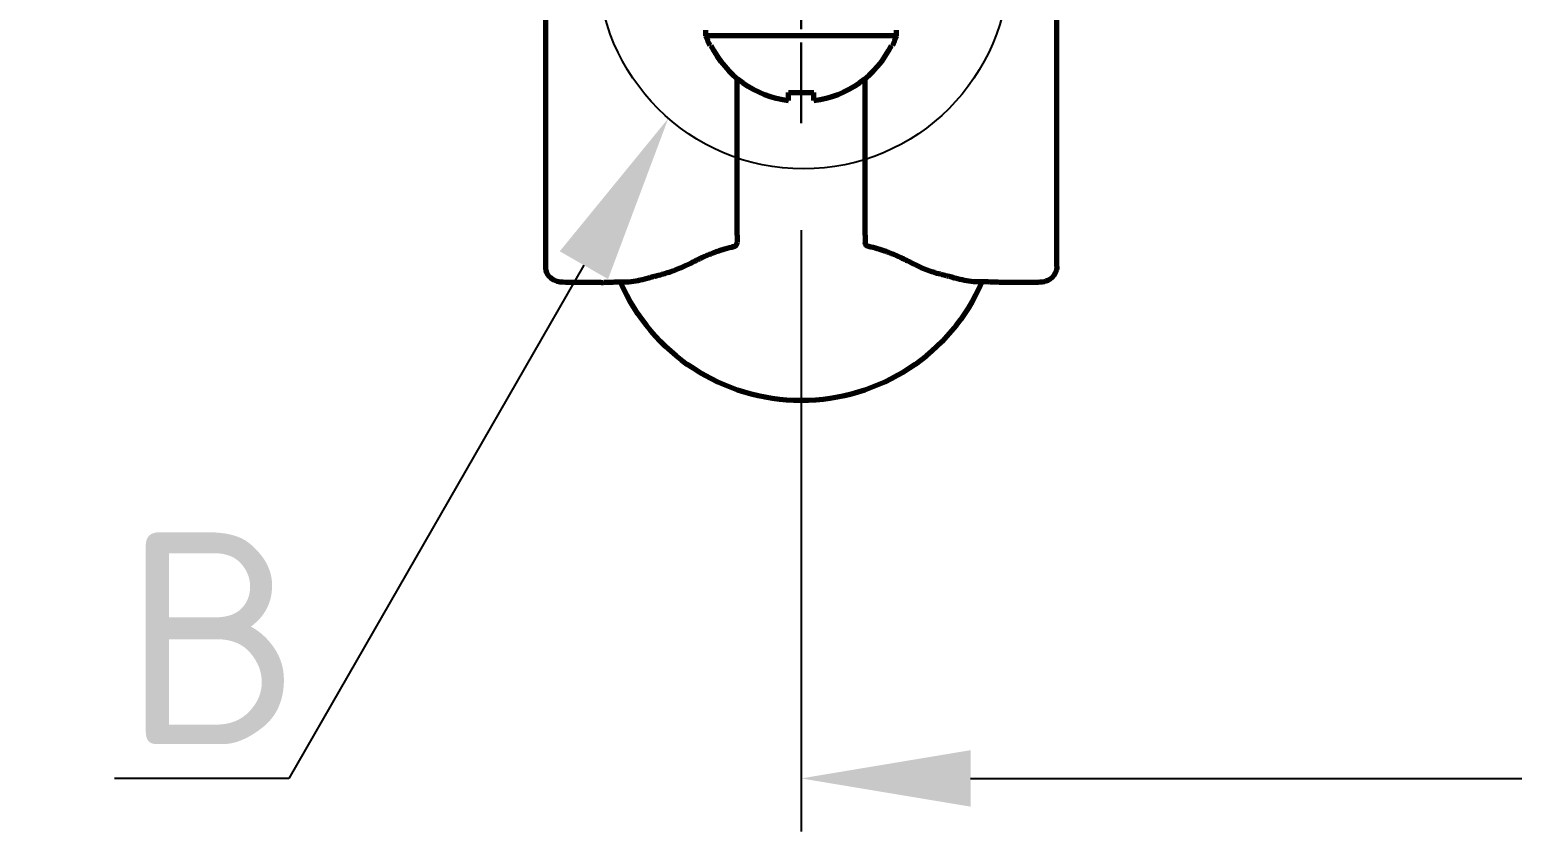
# Model space of a CAD drawing. Header units: millimetres. Extents: x -3633 to 871, y -630 to 261.
# Drawn here: x -604.53 to -569.53, y -323.44 to -304.51 of the extents above; entities that cross this region are included whole.
import ezdxf
from ezdxf import colors
from ezdxf.entities.mleader import LeaderData, LeaderLine
from ezdxf.math import Vec2, Vec3

# ---------------------------------------------------------------- set-up
doc = ezdxf.new("R2010")
doc.units = ezdxf.units.MM
doc.linetypes.add('CENTER2', pattern=[28.575000000000003, 19.05, -3.175, 3.175, -3.175])
for name, color, linetype, lineweight in [('Sheet', 7, 'Continuous', 30), ('Text', 7, 'Continuous', 18), ('Размерные линии', 7, 'Continuous', 15), ('Сплошная толстая основная', 7, 'Continuous', 70)]:
    doc.layers.add(name, color=color, linetype=linetype, lineweight=lineweight)
doc.styles.add('Main', font='isocpeur.ttf', dxfattribs={"height": 3})
doc.styles.get("Standard").update_dxf_attribs({"font": 'arial.ttf'})
doc.dimstyles.new('ISO-25', dxfattribs={"dimtxt": 3, "dimasz": 4, "dimexe": 1.25, "dimexo": 0.625, "dimtad": 1, "dimtoh": 1, "dimtxsty": 'Main', "dimcen": 2.5, "dimadec": 0, "dimazin": 0, "dimtfac": 1, "dimtmove": 0, "dimatfit": 3, "dimfxl": 1, "dimarcsym": 0})

# ---------------------------------------------------------------- blocks, each defined once
blk = doc.blocks.new('*D79')
at = {"layer": 'Defpoints', "color": 0, "transparency": 16777216}
for p in [(-586.3150031930691, -308.6181595750229), (-506.3062842911659, -308.6204858968474), (-506.3062842911659, -322.1877896453198)]:
    blk.add_point(p, dxfattribs=at)
at = {"layer": 'Размерные линии', "color": 0, "lineweight": -2, "transparency": 16777216}
for p, q in [((-586.3150031930691, -309.2431595750229), (-586.3150031930691, -323.4377896453198)), ((-506.3062842911659, -309.2454858968474), (-506.3062842911659, -323.4377896453198)), ((-582.3150031930691, -322.1877896453198), (-510.3062842911659, -322.1877896453198))]:
    blk.add_line(p, q, dxfattribs=at)
at = {"layer": 'Размерные линии', "color": 0, "transparency": 16777216}
for points in [[(-582.3150031930691, -321.5211229786531), (-582.3150031930691, -322.8544563119864), (-586.3150031930691, -322.1877896453198)], [(-510.3062842911659, -321.5211229786531), (-510.3062842911659, -322.8544563119864), (-506.3062842911659, -322.1877896453198)]]:
    blk.add_solid(points, dxfattribs=at)
at = {"layer": 'Размерные линии', "color": 0, "transparency": 16777216, "insert": (-546.3106437421175, -320.0627896453198), "char_height": 3, "width": 4.403847577293369, "attachment_point": 5, "style": 'Main'}
blk.add_mtext('80{\\H0.7x;\\S*^ ;}', dxfattribs=at)

msp = doc.modelspace()

# ---------------------------------------------------------------- linework, layer by layer
at = {"layer": 'Sheet', "linetype": 'CENTER2', "ltscale": 0.1}
msp.add_line((-586.3142786338422, -306.7203171763631), (-586.3142786338422, -299.4800365151059), dxfattribs=at)
at = {"layer": 'Размерные линии', "lineweight": 25}
msp.add_circle((-586.2625927779063, -302.9432005141139), 4.854514517515925, dxfattribs=at)
at = {"layer": 'Сплошная толстая основная', "ltscale": 1.315789580345154}
for p, q in [((-592.3483208268372, -310.0988194939719), (-592.3483208268372, -303.1131371725023)), ((-580.2816569412862, -310.1026027233611), (-580.2816569412862, -303.1085908187079)), ((-588.5642786338422, -304.6567700778119), (-588.5642786338422, -304.5216054233874)), ((-584.0642786338422, -304.6567700778119), (-584.0642786338422, -304.5216054233874)), ((-584.0642786338422, -304.6567700778119), (-588.5642786338422, -304.6567700778119)), ((-588.4465075146154, -304.8816054233862), (-588.4675087655296, -304.8816054233862)), ((-584.1610485021565, -304.8816054233862), (-584.1820497530707, -304.8816054233862)), ((-587.824551799371, -309.3637899802661), (-587.824551799371, -305.6625494653076)), ((-584.8054259687578, -309.3637899802661), (-584.8054259687578, -305.6637138987671)), ((-580.7759593802384, -310.4761444977748), (-581.5949370725066, -310.4761444977748))]:
    msp.add_line(p, q, dxfattribs=at)
at = {"layer": 'Сплошная толстая основная'}
for p, q in [((-586.6118872256131, -306.1841102648855), (-586.6118872256131, -305.992436562213)), ((-586.6118872256131, -305.992436562213), (-586.0166700420712, -305.992436562213)), ((-586.0166700420712, -306.1841102648855), (-586.0166700420712, -305.992436562213))]:
    msp.add_line(p, q, dxfattribs=at)
at = {"layer": 'Сплошная толстая основная', "ltscale": 0.001458606984275677}
msp.add_line((-580.756005637335, -310.4761444977748), (-580.7759593802384, -310.4761444977748), dxfattribs=at)
at = {"layer": 'Сплошная толстая основная', "ltscale": 1.315789580345154, "extrusion": (0, 0, -1)}
for centre, radius, start, end in [((586.3142786338422, -303.8216054233867), 2.4, 333.7897305357776, 339.6358651936302), ((586.3142786338422, -303.8216054233867), 2.4, 200.3641348063698, 206.2102694642224), ((586.3149888840617, -308.6185908187081), 4.650000000000003, 203.4208865484737, 336.5736773043311), ((586.3149888840617, -308.6185908187081), 4.650000000000001, 203.4167228170097, 203.4182684154534)]:
    msp.add_arc(centre, radius, start, end, dxfattribs=at)
at = {"layer": 'Сплошная толстая основная', "ltscale": 1.315789580345154}
for start, end in [(206.4334580541775, 262.8201762464929), (277.1798237535071, 333.5665419458225)]:
    msp.add_arc((-586.3142786338422, -303.8216054233867), 2.381176179958132, start, end, dxfattribs=at)
at = {"layer": 'Сплошная толстая основная', "ltscale": 4.588613487634021e-05, "extrusion": (0, 0, -1)}
msp.add_arc((586.3149888840617, -308.6185908187081), 4.650000000000003, 336.5736773043311, 336.5814118933859, dxfattribs=at)
at = {"layer": 'Сплошная толстая основная', "ltscale": 1.553230641085671e-05, "extrusion": (0, 0, -1)}
msp.add_arc((586.3149888840617, -308.6185908187081), 4.650000000000001, 203.4182684154534, 203.4208865484737, dxfattribs=at)
at = {"layer": 'Сплошная толстая основная', "ltscale": 1.315789580345154}
for points, knots in [([(-587.8245517975338, -309.3637899802643), (-587.8245513218899, -309.3953248682619), (-587.8246281639276, -309.426617555232), (-587.8249288630468, -309.485203267096), (-587.8251492314303, -309.5119853288952), (-587.8254304313341, -309.5349843267113)], [6.787891879902233e-09, 6.787891879902233e-09, 6.787891879902233e-09, 6.787891879902233e-09, 0.009460473297764877, 0.009460473297764877, 0.01884603880906106, 0.01884603880906106, 0.01884603880906106, 0.01884603880906106]), ([(-584.805425970595, -309.3637899802643), (-584.8054264462389, -309.3953248682619), (-584.8053496042012, -309.426617555232), (-584.805048905082, -309.485203267096), (-584.8048285366986, -309.5119853288952), (-584.8045473367947, -309.5349843267113)], [6.787891879902233e-09, 6.787891879902233e-09, 6.787891879902233e-09, 6.787891879902233e-09, 0.009460473297764877, 0.009460473297764877, 0.01884603880906106, 0.01884603880906106, 0.01884603880906106, 0.01884603880906106]), ([(-591.0349628660315, -310.4761445407012), (-591.0055888204515, -310.4761446424027), (-590.9757216690759, -310.4754596608536), (-590.9216684735748, -310.4737713695768), (-590.8979332929975, -310.4728852387461), (-590.871187357814, -310.4718871021678), (-590.8688886549353, -310.4718013091669), (-590.8527211101718, -310.471198627637), (-590.838626775434, -310.4706770148687), (-590.7812321606198, -310.4686633347237), (-590.7362254538457, -310.4673030279673), (-590.6700955301858, -310.4666144212251), (-590.6514993315486, -310.4665298169139), (-590.630554091118, -310.4665292835243), (-590.6287540878766, -310.4665299720264), (-590.6264144777724, -310.46653179228), (-590.6258792850749, -310.4665322711671), (-590.6250758594924, -310.4665330830076), (-590.6248079448669, -310.4665333692074), (-590.6244729190548, -310.4665337463603), (-590.6244059072669, -310.4665338227614), (-590.6243187833279, -310.4665339233425), (-590.6242986772086, -310.4665339466401), (-590.5553725134887, -310.4666141125626), (-590.4747320853112, -310.4702032797168), (-590.2390941187496, -310.4519454067422), (-590.096688085443, -310.4167686109204), (-589.9256927527822, -310.3717726386394), (-589.8984014928519, -310.3644741330072), (-589.8503832444076, -310.351584719775), (-589.8297206276511, -310.3460230870505), (-589.8050839213593, -310.3394196971558), (-589.8011909745946, -310.3383770940227), (-589.7733015246467, -310.3309155338256), (-589.7492798588319, -310.3245241479208), (-589.7204980125716, -310.3170072152889), (-589.7159357492819, -310.315819008546), (-589.7083031879956, -310.3138349338706), (-589.7052424717494, -310.3130403054574), (-589.700640070294, -310.3118464565059), (-589.699104047304, -310.3114481887906), (-589.6914145188202, -310.3094550754331), (-589.6852328494606, -310.3078549245702), (-589.6293125394513, -310.2933766133456), (-589.5777058508338, -310.2799777473001), (-589.3657836005314, -310.2200608540234), (-589.1959906900083, -310.1530703797698), (-588.9591918188198, -310.0386627373127), (-588.8886507558836, -310.0031047251478), (-588.8030910950765, -309.9608666578779), (-588.7895334890327, -309.9542026056761), (-588.7687060027783, -309.9440293401813), (-588.7614895244587, -309.9405158470208), (-588.7506346570644, -309.935250358908), (-588.7470113342752, -309.9334959846301), (-588.7143522082733, -309.9177136101853), (-588.684989035426, -309.9037421886869), (-588.5658889538336, -309.8483657229781), (-588.4727777830831, -309.8082854476897), (-588.3386986897876, -309.7572075882081), (-588.3015260602606, -309.7436715045396), (-588.2495187304976, -309.725715396783), (-588.2351796200983, -309.7208648101414), (-588.2037991112156, -309.7104790251387), (-588.1867227504681, -309.7049723310602), (-588.1006523527249, -309.6779895659338), (-588.029762524322, -309.6582006981998), (-587.9410453128148, -309.6376124320004), (-587.9247135939404, -309.6339899204022), (-587.9083022889463, -309.6305302258015)], [0, 0, 0, 0, 0.02716207668017339, 0.02716207668017339, 0.04753362773109174, 0.04753362773109174, 0.04944337195844836, 0.04944337195844836, 0.06092823995027368, 0.06092823995027368, 0.09539032211001558, 0.09539032211001558, 0.1083118300554791, 0.1083118300554791, 0.1095230996901549, 0.1095230996901549, 0.1098819941080677, 0.1098819941080677, 0.1100614413066531, 0.1100614413066531, 0.1101063031054911, 0.1101063031054911, 0.1101197616451277, 0.1101197616451277, 0.1562424034218302, 0.1562424034218302, 0.2265102280343836, 0.2265102280343836, 0.2397712224271471, 0.2397712224271471, 0.2497168850905106, 0.2497168850905106, 0.251581686590323, 0.251581686590323, 0.2630663598927689, 0.2630663598927689, 0.265219737103448, 0.265219737103448, 0.2666553178310117, 0.2666553178310117, 0.2673731070036044, 0.2673731070036044, 0.2702442869493102, 0.2702442869493102, 0.2932255494781906, 0.2932255494781906, 0.3624980943371283, 0.3624980943371283, 0.3915071187374854, 0.3915071187374854, 0.3969447488371032, 0.3969447488371032, 0.399815919615402, 0.399815919615402, 0.4012514992553305, 0.4012514992553305, 0.4127373270923245, 0.4127373270923245, 0.4472471876213799, 0.4472471876213799, 0.4601852977823513, 0.4601852977823513, 0.4650698246866907, 0.4650698246866907, 0.4708126485604602, 0.4708126485604602, 0.4938211167990498, 0.4938211167990498, 0.4989783177562923, 0.4989783177562923, 0.4989783177562923, 0.4989783177562923]), ([(-587.9287388398495, -309.6325707311562), (-587.9287388398495, -309.6325707311562), (-587.9596516619767, -309.6383395807798), (-587.86190863917, -309.6233246572219), (-587.8261193435537, -309.5911491899669), (-587.8254304314396, -309.5349843267168)], [-3.523284945219114e-06, -3.523284945219114e-06, -3.523284945219114e-06, -3.523284945219114e-06, 0.0002213282555921208, 0.0002213282555921208, 0.0004461726606357788, 0.0004461726606357788, 0.0004461726606357788, 0.0004461726606357788]), ([(-584.7012389282793, -309.6325707311562), (-584.7012389282793, -309.6325707311562), (-584.6703261061521, -309.6383395807798), (-584.7680691289588, -309.6233246572219), (-584.8038584245751, -309.5911491899669), (-584.8045473366892, -309.5349843267168)], [-3.523284945219114e-06, -3.523284945219114e-06, -3.523284945219114e-06, -3.523284945219114e-06, 0.0002213282555921208, 0.0002213282555921208, 0.0004461726606357788, 0.0004461726606357788, 0.0004461726606357788, 0.0004461726606357788]), ([(-581.5950149020973, -310.4761445407012), (-581.6243889476773, -310.4761446424027), (-581.6542560990529, -310.4754596608536), (-581.708309294554, -310.4737713695768), (-581.7320444751313, -310.4728852387461), (-581.7587904103148, -310.4718871021678), (-581.7610891131935, -310.4718013091669), (-581.777256657957, -310.471198627637), (-581.7913509926948, -310.4706770148687), (-581.848745607509, -310.4686633347237), (-581.8937523142831, -310.4673030279673), (-581.959882237943, -310.4666144212251), (-581.9784784365802, -310.4665298169139), (-581.9994236770108, -310.4665292835243), (-582.0012236802522, -310.4665299720264), (-582.0035632903564, -310.46653179228), (-582.0040984830539, -310.4665322711671), (-582.0049019086364, -310.4665330830076), (-582.0051698232619, -310.4665333692074), (-582.005504849074, -310.4665337463603), (-582.0055718608619, -310.4665338227614), (-582.0056589848009, -310.4665339233425), (-582.0056790909202, -310.4665339466401), (-582.0746052546401, -310.4666141125626), (-582.1552456828176, -310.4702032797168), (-582.3908836493792, -310.4519454067422), (-582.5332896826858, -310.4167686109204), (-582.7042850153466, -310.3717726386394), (-582.7315762752769, -310.3644741330072), (-582.7795945237212, -310.351584719775), (-582.8002571404777, -310.3460230870505), (-582.8248938467696, -310.3394196971558), (-582.8287867935342, -310.3383770940227), (-582.8566762434821, -310.3309155338256), (-582.8806979092969, -310.3245241479208), (-582.9094797555572, -310.3170072152889), (-582.9140420188469, -310.315819008546), (-582.9216745801332, -310.3138349338706), (-582.9247352963794, -310.3130403054574), (-582.9293376978349, -310.3118464565059), (-582.9308737208248, -310.3114481887906), (-582.9385632493086, -310.3094550754331), (-582.9447449186682, -310.3078549245702), (-583.0006652286775, -310.2933766133456), (-583.052271917295, -310.2799777473001), (-583.2641941675975, -310.2200608540234), (-583.4339870781205, -310.1530703797698), (-583.670785949309, -310.0386627373127), (-583.7413270122452, -310.0031047251478), (-583.8268866730523, -309.9608666578779), (-583.8404442790961, -309.9542026056761), (-583.8612717653505, -309.9440293401813), (-583.8684882436701, -309.9405158470208), (-583.8793431110644, -309.935250358908), (-583.8829664338537, -309.9334959846301), (-583.9156255598555, -309.9177136101853), (-583.9449887327028, -309.9037421886869), (-584.0640888142952, -309.8483657229781), (-584.1571999850457, -309.8082854476897), (-584.2912790783412, -309.7572075882081), (-584.3284517078682, -309.7436715045396), (-584.3804590376312, -309.725715396783), (-584.3947981480305, -309.7208648101414), (-584.4261786569132, -309.7104790251387), (-584.4432550176607, -309.7049723310602), (-584.529325415404, -309.6779895659338), (-584.6002152438068, -309.6582006981998), (-584.688932455314, -309.6376124320004), (-584.7052641741884, -309.6339899204022), (-584.7216754791825, -309.6305302258015)], [0, 0, 0, 0, 0.02716207668017339, 0.02716207668017339, 0.04753362773109174, 0.04753362773109174, 0.04944337195844836, 0.04944337195844836, 0.06092823995027368, 0.06092823995027368, 0.09539032211001558, 0.09539032211001558, 0.1083118300554791, 0.1083118300554791, 0.1095230996901549, 0.1095230996901549, 0.1098819941080677, 0.1098819941080677, 0.1100614413066531, 0.1100614413066531, 0.1101063031054911, 0.1101063031054911, 0.1101197616451277, 0.1101197616451277, 0.1562424034218302, 0.1562424034218302, 0.2265102280343836, 0.2265102280343836, 0.2397712224271471, 0.2397712224271471, 0.2497168850905106, 0.2497168850905106, 0.251581686590323, 0.251581686590323, 0.2630663598927689, 0.2630663598927689, 0.265219737103448, 0.265219737103448, 0.2666553178310117, 0.2666553178310117, 0.2673731070036044, 0.2673731070036044, 0.2702442869493102, 0.2702442869493102, 0.2932255494781906, 0.2932255494781906, 0.3624980943371283, 0.3624980943371283, 0.3915071187374854, 0.3915071187374854, 0.3969447488371032, 0.3969447488371032, 0.399815919615402, 0.399815919615402, 0.4012514992553305, 0.4012514992553305, 0.4127373270923245, 0.4127373270923245, 0.4472471876213799, 0.4472471876213799, 0.4601852977823513, 0.4601852977823513, 0.4650698246866907, 0.4650698246866907, 0.4708126485604602, 0.4708126485604602, 0.4938211167990498, 0.4938211167990498, 0.4989783177562923, 0.4989783177562923, 0.4989783177562923, 0.4989783177562923]), ([(-591.8722378626953, -310.4762611346114), (-591.9608114234725, -310.4762612601271), (-592.0529828731997, -310.4738872382541), (-592.2050261976055, -310.3967843234577), (-592.2589462282958, -310.3523131730662), (-592.3326365926787, -310.2344622934752), (-592.3483516309589, -310.1632222716644), (-592.3483570492972, -310.102336445837)], [0, 0, 0, 0, 0.08303691123350375, 0.08303691123350375, 0.1267669103565961, 0.1267669103565961, 0.17286421360413, 0.17286421360413, 0.17286421360413, 0.17286421360413]), ([(-580.2816338459761, -310.1024243368092), (-580.2816405213562, -310.1517973633827), (-580.291276386517, -310.2077414826863), (-580.3534184411001, -310.3387017459745), (-580.4249052198375, -310.3995948432666), (-580.5533208274501, -310.4583550669749), (-580.6133915683695, -310.4686034637061), (-580.698986467647, -310.4755283908389), (-580.7281741725601, -310.4762628376384), (-580.7576557038246, -310.4762595501843)], [0, 0, 0, 0, 0.03741027787844029, 0.03741027787844029, 0.09392897792540261, 0.09392897792540261, 0.1451399994611184, 0.1451399994611184, 0.1727666803402623, 0.1727666803402623, 0.1727666803402623, 0.1727666803402623])]:
    msp.add_open_spline(points, degree=3, knots=knots, dxfattribs=at)
at = {"layer": 'Сплошная толстая основная', "ltscale": 0.0003740542488891747}
for points in [[(-587.9083022889463, -309.6305302258015), (-587.9066337305794, -309.6301784742273), (-587.9049643495291, -309.6298284057002), (-587.9032941539899, -309.6294800365804)], [(-584.7216754791825, -309.6305302258015), (-584.7233440375494, -309.6301784742273), (-584.7250134185997, -309.6298284057002), (-584.7266836141389, -309.6294800365804)]]:
    msp.add_open_spline(points, degree=3, dxfattribs=at)
at = {"layer": 'Сплошная толстая основная', "ltscale": 9.620997984359384e-06}
msp.add_open_spline([(-592.3483559015731, -310.1023352108705), (-592.3483558999942, -310.1023790941881), (-592.3483558791286, -310.1024229659333), (-592.348355838978, -310.1024668261007)], degree=3, dxfattribs=at)
at = {"layer": 'Сплошная толстая основная', "ltscale": 1.304014123422898e-05}
msp.add_open_spline([(-580.2816569412862, -310.1026027233611), (-580.2816569412862, -310.1025432824163), (-580.2816569764218, -310.1024838193816), (-580.2816570466912, -310.1024243342754)], degree=3, dxfattribs=at)
at = {"layer": 'Сплошная толстая основная', "ltscale": 0.0001370206430104779}
msp.add_open_spline([(-591.0349628660315, -310.4761445407012), (-591.8728471890954, -310.4762024314668), (-591.8734720028751, -310.4762025934788), (-591.8740954593341, -310.4762023218946)], degree=3, dxfattribs=at)
at = {"layer": 'Сплошная толстая основная', "ltscale": 1.315789580345154}
msp.add_open_spline([(-581.5950181433745, -310.4761460627424), (-581.5949911174248, -310.476146057691), (-581.5949640938015, -310.4761460519212), (-581.5949370725066, -310.4761460454329)], degree=3, dxfattribs=at)
at = {"layer": 'Сплошная толстая основная', "ltscale": 0.0001208783382313848}
msp.add_open_spline([(-580.756005637335, -310.4761849496472), (-580.7565557952184, -310.476185155826), (-580.7571070004069, -310.4761850268051), (-580.7576592528039, -310.4761845666044)], degree=3, dxfattribs=at)

# ---------------------------------------------------------------- texts
at = {"layer": 'Text', "insert": (-602.3337138202412, -316.378532782521), "char_height": 5, "width": 4.154160982264665, "attachment_point": 1, "style": 'Main'}
msp.add_mtext('В', dxfattribs=at)

# ---------------------------------------------------------------- dimensions: what is measured, and where the dimension line sits
at = {"layer": 'Размерные линии'}
dim = msp.add_linear_dim(base=(-506.3062842911659, -322.1877896453198), p1=(-586.3150031930691, -308.6181595750229), p2=(-506.3062842911659, -308.6204858968474), text='80{\\H0.7x;\\S*^ ;}', dimstyle='ISO-25', override={"dimtxsty": 'Main'}, dxfattribs=at)
dim.commit()
dim.dimension.update_dxf_attribs({"geometry": '*D79', "text_midpoint": (-546.3106437421175, -320.0627896453198)})

# ---------------------------------------------------------------- leaders
at = {"layer": 'Размерные линии', "lineweight": 25}
ml = msp.add_multileader_mtext('Standard', dxfattribs=at)
ml.set_content('', color=256)
ml.set_leader_properties()
ml.build(insert=Vec2(0, 0))
ctx = ml.context
ctx.base_point, ctx.plane_origin = Vec3(-606.5311985182198, -322.1877896453198), Vec3(-590.5967117132084, -295.0426451236551)
ctx.text_align_type = 2
notes = []
notes.append((ctx, [(0, (1, 1, 0), (-598.4145977753724, -322.1877896453198), (-1, 0), 4.116600742847368, [(0, [(-589.451915670086, -306.6030544306238)], 0, [])])]))
ctx.mtext.insert, ctx.mtext.alignment, ctx.mtext.flow_direction = Vec3(-604.5311985182198, -320.1877896453198), 3, 5
for ctx, leaders in notes:
    for number, flags, end, landing, length, lines in leaders:
        leader = LeaderData()
        leader.index, (leader.has_last_leader_line, leader.has_dogleg_vector, leader.attachment_direction) = number, flags
        leader.last_leader_point, leader.dogleg_vector, leader.dogleg_length = Vec3(end), Vec3(landing), length
        for number, points, colour, breaks in lines:
            line = LeaderLine()
            line.index, line.vertices, line.color, line.breaks = number, Vec3.list(points), colors.encode_raw_color(colour), breaks
            leader.lines.append(line)
        ctx.leaders.append(leader)

doc.saveas('drawing.dxf')
